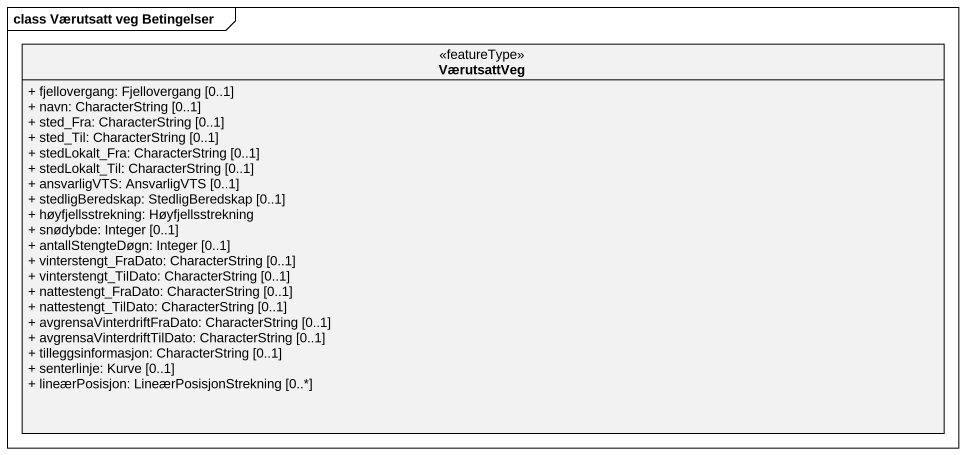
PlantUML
@startuml
mainframe class Værutsatt veg Betingelser
hide circle
hide empty members
skinparam classAttributeIconSize 0
class VærutsattVeg <<featureType>> {
  + fjellovergang: Fjellovergang [0..1]
  + navn: CharacterString [0..1]
  + sted_Fra: CharacterString [0..1]
  + sted_Til: CharacterString [0..1]
  + stedLokalt_Fra: CharacterString [0..1]
  + stedLokalt_Til: CharacterString [0..1]
  + ansvarligVTS: AnsvarligVTS [0..1]
  + stedligBeredskap: StedligBeredskap [0..1]
  + høyfjellsstrekning: Høyfjellsstrekning
  + snødybde: Integer [0..1]
  + antallStengteDøgn: Integer [0..1]
  + vinterstengt_FraDato: CharacterString [0..1]
  + vinterstengt_TilDato: CharacterString [0..1]
  + nattestengt_FraDato: CharacterString [0..1]
  + nattestengt_TilDato: CharacterString [0..1]
  + avgrensaVinterdriftFraDato: CharacterString [0..1]
  + avgrensaVinterdriftTilDato: CharacterString [0..1]
  + tilleggsinformasjon: CharacterString [0..1]
  + senterlinje: Kurve [0..1]
  + lineærPosisjon: LineærPosisjonStrekning [0..*]
}
@enduml
